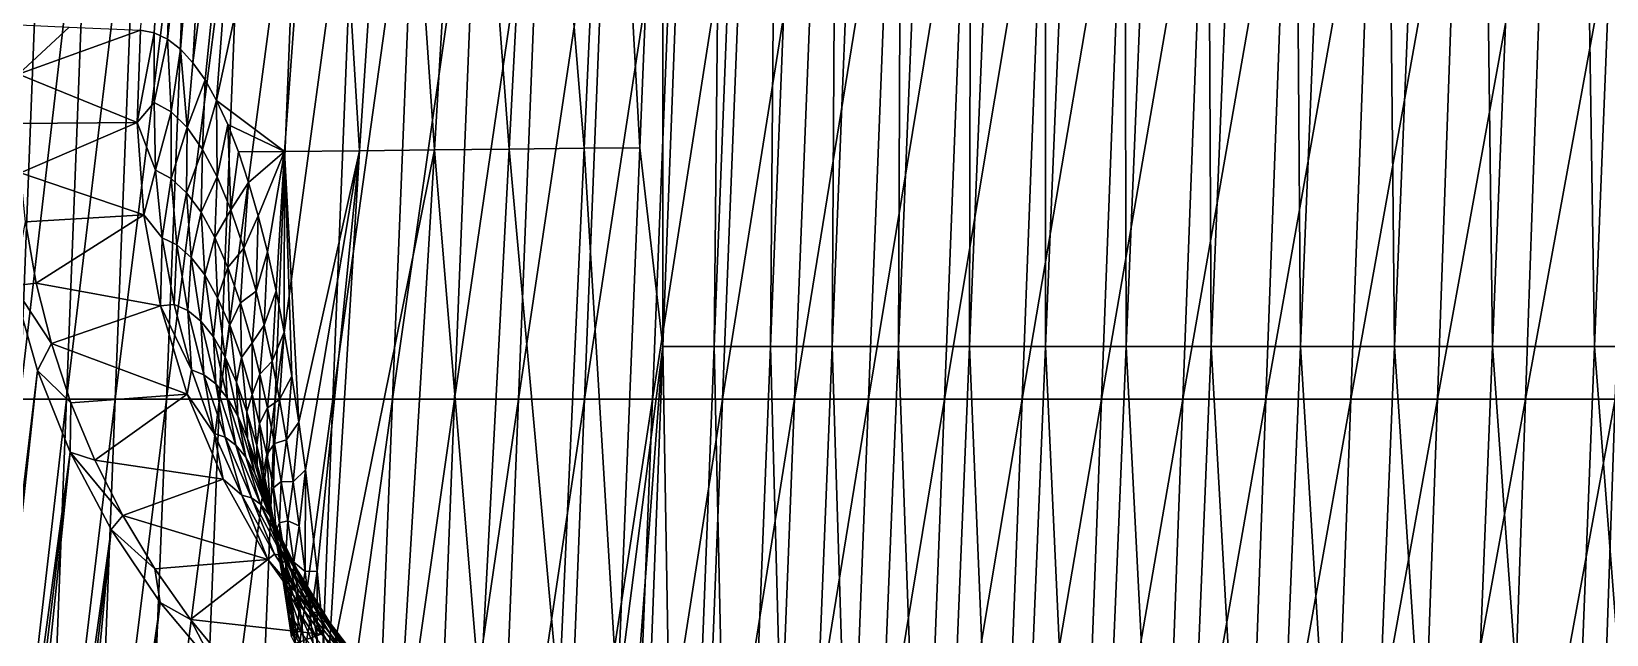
# Model space of a CAD drawing. Extents: x -53 to 3.8, y 0 to 88.2.
# Drawn here: x -47.15 to -39.61, y 16.18 to 19.07 of the extents above; entities that cross this region are included whole.
import ezdxf

# ---------------------------------------------------------------- set-up
doc = ezdxf.new("R2010")
doc.units = 0

msp = doc.modelspace()

# ---------------------------------------------------------------- linework, layer by layer
for points in [[(-44.1279, 17.5623, 16.2868), (-44.1303, 21.1623, 15.1068), (-43.7951, 26.3434, 15.1284)], [(-44.1279, 17.5623, 16.2868), (-43.7951, 26.3434, 15.1284), (-43.8821, 17.5623, 16.9737)], [(-43.8821, 17.5623, 16.9737), (-43.7951, 26.3434, 15.1284), (-43.5409, 26.3434, 15.79)], [(-43.5409, 26.3434, 15.79), (-43.6119, 17.5623, 17.6514), (-43.8821, 17.5623, 16.9737)], [(-43.6119, 17.5623, 17.6514), (-43.2635, 26.3434, 16.4425), (-43.3175, 17.5623, 18.3192)], [(-43.2635, 26.3434, 16.4425), (-43.6119, 17.5623, 17.6514), (-43.5409, 26.3434, 15.79)], [(-43.3175, 17.5623, 18.3192), (-42.9634, 26.3434, 17.085), (-42.9996, 17.5623, 18.9762)], [(-43.3175, 17.5623, 18.3192), (-43.2635, 26.3434, 16.4425), (-42.9634, 26.3434, 17.085)], [(-42.9996, 17.5623, 18.9762), (-42.641, 26.3434, 17.7169), (-42.6586, 17.5623, 19.6218)], [(-42.9996, 17.5623, 18.9762), (-42.9634, 26.3434, 17.085), (-42.641, 26.3434, 17.7169)], [(-42.6586, 17.5623, 19.6218), (-42.641, 26.3434, 17.7169), (-42.2968, 26.3434, 18.3373)], [(-42.2968, 26.3434, 18.3373), (-42.295, 17.5623, 20.255), (-42.6586, 17.5623, 19.6218)], [(-41.9312, 26.3434, 18.9456), (-42.295, 17.5623, 20.255), (-42.2968, 26.3434, 18.3373)], [(-41.9312, 26.3434, 18.9456), (-41.9092, 17.5623, 20.8751), (-42.295, 17.5623, 20.255)], [(-41.5447, 26.3434, 19.541), (-41.9092, 17.5623, 20.8751), (-41.9312, 26.3434, 18.9456)], [(-41.9092, 17.5623, 20.8751), (-41.5447, 26.3434, 19.541), (-41.5018, 17.5623, 21.4813)], [(-41.5018, 17.5623, 21.4813), (-41.5447, 26.3434, 19.541), (-41.1378, 26.3434, 20.1228)], [(-41.5018, 17.5623, 21.4813), (-41.1378, 26.3434, 20.1228), (-41.0731, 17.5623, 22.0729)], [(-41.0731, 17.5623, 22.0729), (-41.1378, 26.3434, 20.1228), (-40.7109, 26.3434, 20.6903)], [(-41.0731, 17.5623, 22.0729), (-40.7109, 26.3434, 20.6903), (-40.6236, 17.5623, 22.6489)], [(-40.6236, 17.5623, 22.6489), (-40.7109, 26.3434, 20.6903), (-40.2644, 26.3434, 21.2427)], [(-40.2644, 26.3434, 21.2427), (-40.1539, 17.5623, 23.2087), (-40.6236, 17.5623, 22.6489)], [(-39.7989, 26.3434, 21.7792), (-40.1539, 17.5623, 23.2087), (-40.2644, 26.3434, 21.2427)], [(-39.7989, 26.3434, 21.7792), (-39.6644, 17.5623, 23.7514), (-40.1539, 17.5623, 23.2087)], [(-39.3147, 26.3434, 22.2992), (-39.6644, 17.5623, 23.7514), (-39.7989, 26.3434, 21.7792)], [(-39.6644, 17.5623, 23.7514), (-39.3147, 26.3434, 22.2992), (-39.1556, 17.5623, 24.2762)], [(-46.6307, 19.078, 3.39926), (-46.4249, 21.1623, 3.45543), (-46.5654, 19.0659, 3.72843)], [(-46.4249, 21.1623, 3.45543), (-46.5016, 19.0358, 4.05826), (-46.5654, 19.0659, 3.72843)], [(-46.2548, 21.1623, 4.31929), (-46.5016, 19.0358, 4.05826), (-46.4249, 21.1623, 3.45543)], [(-46.2548, 21.1623, 4.31929), (-46.4395, 18.9879, 4.3874), (-46.5016, 19.0358, 4.05826)], [(-46.3794, 18.9226, 4.71452), (-46.4395, 18.9879, 4.3874), (-46.2548, 21.1623, 4.31929)], [(-46.0847, 21.1623, 5.18315), (-46.3794, 18.9226, 4.71452), (-46.2548, 21.1623, 4.31929)], [(-46.3213, 18.8402, 5.03829), (-46.3794, 18.9226, 4.71452), (-46.0847, 21.1623, 5.18315)], [(-46.2656, 18.7409, 5.35745), (-46.3213, 18.8402, 5.03829), (-46.0847, 21.1623, 5.18315)], [(-45.7444, 21.1623, 6.91086), (-45.9406, 18.4971, 7.06453), (-46.2656, 18.7409, 5.35745)], [(-46.0847, 21.1623, 5.18315), (-45.7444, 21.1623, 6.91086), (-46.2656, 18.7409, 5.35745)], [(-45.5816, 18.501, 8.83038), (-45.9406, 18.4971, 7.06453), (-45.7444, 21.1623, 6.91086)], [(-45.7444, 21.1623, 6.91086), (-45.4042, 21.1623, 8.63858), (-45.5816, 18.501, 8.83038)], [(-45.4042, 21.1623, 8.63858), (-45.2227, 18.5048, 10.5961), (-45.5816, 18.501, 8.83038)], [(-45.0639, 21.1623, 10.3663), (-45.2227, 18.5048, 10.5961), (-45.4042, 21.1623, 8.63858)], [(-45.2227, 18.5048, 10.5961), (-45.0639, 21.1623, 10.3663), (-44.8638, 18.5087, 12.3618)], [(-44.8638, 18.5087, 12.3618), (-45.0639, 21.1623, 10.3663), (-44.7237, 21.1623, 12.094)], [(-44.7237, 21.1623, 12.094), (-44.505, 18.5125, 14.1273), (-44.8638, 18.5087, 12.3618)], [(-44.3834, 21.1623, 13.8217), (-44.505, 18.5125, 14.1273), (-44.7237, 21.1623, 12.094)], [(-44.2381, 18.5154, 15.4404), (-44.505, 18.5125, 14.1273), (-44.3834, 21.1623, 13.8217)], [(-44.2381, 18.5154, 15.4404), (-44.3834, 21.1623, 13.8217), (-44.1303, 21.1623, 15.1068)], [(-44.2381, 18.5154, 15.4404), (-44.1303, 21.1623, 15.1068), (-44.1279, 17.5623, 16.2868)], [(-47.4198, 17.3109, 19.01), (-47.0972, 20.1961, 19.1066), (-47.3103, 20.1961, 18.6101)], [(-47.208, 17.3109, 19.5115), (-47.0972, 20.1961, 19.1066), (-47.4198, 17.3109, 19.01)], [(-46.8731, 20.1961, 19.5984), (-47.208, 17.3109, 19.5115), (-46.9851, 17.3109, 20.0083)], [(-47.0972, 20.1961, 19.1066), (-47.208, 17.3109, 19.5115), (-46.8731, 20.1961, 19.5984)], [(-46.6382, 20.1961, 20.0851), (-46.9851, 17.3109, 20.0083), (-46.7512, 17.3109, 20.5)], [(-46.8731, 20.1961, 19.5984), (-46.9851, 17.3109, 20.0083), (-46.6382, 20.1961, 20.0851)], [(-46.7512, 17.3109, 20.5), (-46.3927, 20.1961, 20.5666), (-46.6382, 20.1961, 20.0851)], [(-46.5065, 17.3109, 20.9865), (-46.3927, 20.1961, 20.5666), (-46.7512, 17.3109, 20.5)], [(-46.5065, 17.3109, 20.9865), (-46.1367, 20.1961, 21.0427), (-46.3927, 20.1961, 20.5666)], [(-46.2511, 17.3109, 21.4676), (-46.1367, 20.1961, 21.0427), (-46.5065, 17.3109, 20.9865)], [(-46.2511, 17.3109, 21.4676), (-45.8703, 20.1961, 21.5132), (-46.1367, 20.1961, 21.0427)], [(-45.9852, 17.3109, 21.943), (-45.8703, 20.1961, 21.5132), (-46.2511, 17.3109, 21.4676)], [(-45.5936, 20.1961, 21.9777), (-45.9852, 17.3109, 21.943), (-45.7089, 17.3109, 22.4125)], [(-45.8703, 20.1961, 21.5132), (-45.9852, 17.3109, 21.943), (-45.5936, 20.1961, 21.9777)], [(-45.3069, 20.1961, 22.4362), (-45.7089, 17.3109, 22.4125), (-45.4224, 17.3109, 22.8758)], [(-45.5936, 20.1961, 21.9777), (-45.7089, 17.3109, 22.4125), (-45.3069, 20.1961, 22.4362)], [(-45.4224, 17.3109, 22.8758), (-45.0103, 20.1961, 22.8883), (-45.3069, 20.1961, 22.4362)], [(-45.1258, 17.3109, 23.3329), (-45.0103, 20.1961, 22.8883), (-45.4224, 17.3109, 22.8758)], [(-45.1258, 17.3109, 23.3329), (-44.7039, 20.1961, 23.3339), (-45.0103, 20.1961, 22.8883)], [(-44.8193, 17.3109, 23.7833), (-44.7039, 20.1961, 23.3339), (-45.1258, 17.3109, 23.3329)], [(-44.3878, 20.1961, 23.7728), (-44.8193, 17.3109, 23.7833), (-44.503, 17.3109, 24.227)], [(-44.7039, 20.1961, 23.3339), (-44.8193, 17.3109, 23.7833), (-44.3878, 20.1961, 23.7728)], [(-44.0622, 20.1961, 24.2047), (-44.503, 17.3109, 24.227), (-44.177, 17.3109, 24.6636)], [(-44.3878, 20.1961, 23.7728), (-44.503, 17.3109, 24.227), (-44.0622, 20.1961, 24.2047)], [(-44.177, 17.3109, 24.6636), (-43.7272, 20.1961, 24.6294), (-44.0622, 20.1961, 24.2047)], [(-43.8415, 17.3109, 25.093), (-43.7272, 20.1961, 24.6294), (-44.177, 17.3109, 24.6636)], [(-43.8415, 17.3109, 25.093), (-43.383, 20.1961, 25.0466), (-43.7272, 20.1961, 24.6294)], [(-43.4966, 17.3109, 25.5149), (-43.383, 20.1961, 25.0466), (-43.8415, 17.3109, 25.093)], [(-43.0298, 20.1961, 25.4563), (-43.4966, 17.3109, 25.5149), (-43.1425, 17.3109, 25.9292)], [(-43.383, 20.1961, 25.0466), (-43.4966, 17.3109, 25.5149), (-43.0298, 20.1961, 25.4563)], [(-42.6676, 20.1961, 25.8581), (-43.1425, 17.3109, 25.9292), (-42.7793, 17.3109, 26.3355)], [(-43.0298, 20.1961, 25.4563), (-43.1425, 17.3109, 25.9292), (-42.6676, 20.1961, 25.8581)], [(-42.7793, 17.3109, 26.3355), (-42.2966, 20.1961, 26.2518), (-42.6676, 20.1961, 25.8581)], [(-42.4072, 17.3109, 26.7337), (-42.2966, 20.1961, 26.2518), (-42.7793, 17.3109, 26.3355)], [(-42.4072, 17.3109, 26.7337), (-41.917, 20.1961, 26.6373), (-42.2966, 20.1961, 26.2518)], [(-42.0263, 17.3109, 27.1235), (-41.917, 20.1961, 26.6373), (-42.4072, 17.3109, 26.7337)], [(-41.5288, 20.1961, 27.0142), (-42.0263, 17.3109, 27.1235), (-41.6368, 17.3109, 27.5048)], [(-41.917, 20.1961, 26.6373), (-42.0263, 17.3109, 27.1235), (-41.5288, 20.1961, 27.0142)], [(-41.1323, 20.1961, 27.3824), (-41.6368, 17.3109, 27.5048), (-41.2387, 17.3109, 27.8772)], [(-41.5288, 20.1961, 27.0142), (-41.6368, 17.3109, 27.5048), (-41.1323, 20.1961, 27.3824)], [(-41.2387, 17.3109, 27.8772), (-40.7276, 20.1961, 27.7417), (-41.1323, 20.1961, 27.3824)], [(-40.8323, 17.3109, 28.2407), (-40.7276, 20.1961, 27.7417), (-41.2387, 17.3109, 27.8772)], [(-40.8323, 17.3109, 28.2407), (-40.3149, 20.1961, 28.0918), (-40.7276, 20.1961, 27.7417)], [(-40.4178, 17.3109, 28.5948), (-40.3149, 20.1961, 28.0918), (-40.8323, 17.3109, 28.2407)], [(-39.8944, 20.1961, 28.4326), (-40.4178, 17.3109, 28.5948), (-39.9954, 17.3109, 28.9396)], [(-40.3149, 20.1961, 28.0918), (-40.4178, 17.3109, 28.5948), (-39.8944, 20.1961, 28.4326)], [(-39.4665, 20.1961, 28.764), (-39.9954, 17.3109, 28.9396), (-39.5654, 17.3109, 29.2748)], [(-39.8944, 20.1961, 28.4326), (-39.9954, 17.3109, 28.9396), (-39.4665, 20.1961, 28.764)], [(-47.2155, 18.8675, 0.56972), (-47.3136, 19.1081), (-46.9722, 19.093, 1.69964)], [(-46.9722, 19.093, 1.69964), (-46.6307, 19.078, 3.39926), (-47.2155, 18.8675, 0.56972)], [(-46.6307, 19.078, 3.39926), (-46.6464, 18.6352, 3.40241), (-47.2155, 18.8675, 0.56972)], [(-46.5654, 19.0659, 3.72843), (-46.6464, 18.6352, 3.40241), (-46.6307, 19.078, 3.39926)], [(-46.5643, 18.7325, 3.81866), (-46.6464, 18.6352, 3.40241), (-46.5654, 19.0659, 3.72843)], [(-46.5016, 19.0358, 4.05826), (-46.5643, 18.7325, 3.81866), (-46.5654, 19.0659, 3.72843)], [(-46.4842, 18.6866, 4.23595), (-46.5643, 18.7325, 3.81866), (-46.5016, 19.0358, 4.05826)], [(-46.4395, 18.9879, 4.3874), (-46.4842, 18.6866, 4.23595), (-46.5016, 19.0358, 4.05826)], [(-46.4072, 18.6114, 4.65133), (-46.4842, 18.6866, 4.23595), (-46.4395, 18.9879, 4.3874)], [(-46.3794, 18.9226, 4.71452), (-46.4072, 18.6114, 4.65133), (-46.4395, 18.9879, 4.3874)], [(-47.2155, 18.8675, 0.56972), (-46.6464, 18.6352, 3.40241), (-47.2175, 18.6314, 0.57012)], [(-46.3213, 18.8402, 5.03829), (-46.4072, 18.6114, 4.65133), (-46.3794, 18.9226, 4.71452)], [(-46.3335, 18.5074, 5.06248), (-46.4072, 18.6114, 4.65133), (-46.3213, 18.8402, 5.03829)], [(-46.2656, 18.7409, 5.35745), (-46.3335, 18.5074, 5.06248), (-46.3213, 18.8402, 5.03829)], [(-46.5584, 18.4069, 3.79375), (-46.6464, 18.6352, 3.40241), (-46.5643, 18.7325, 3.81866)], [(-46.5584, 18.4069, 3.79375), (-46.5643, 18.7325, 3.81866), (-46.4842, 18.6866, 4.23595)], [(-46.2636, 18.3758, 5.46641), (-46.3335, 18.5074, 5.06248), (-46.2656, 18.7409, 5.35745)], [(-46.2656, 18.7409, 5.35745), (-45.9406, 18.4971, 7.06453), (-46.2122, 18.6256, 5.6713)], [(-46.2122, 18.6256, 5.6713), (-46.2636, 18.3758, 5.46641), (-46.2656, 18.7409, 5.35745)], [(-46.5584, 18.4069, 3.79375), (-46.4842, 18.6866, 4.23595), (-46.4828, 18.367, 4.18905)], [(-46.4828, 18.367, 4.18905), (-46.4842, 18.6866, 4.23595), (-46.4072, 18.6114, 4.65133)], [(-46.6464, 18.6352, 3.40241), (-47.2059, 18.3955, 0.56778), (-47.2175, 18.6314, 0.57012)], [(-46.6139, 18.1934, 3.39587), (-47.2059, 18.3955, 0.56778), (-46.6464, 18.6352, 3.40241)], [(-46.6139, 18.1934, 3.39587), (-46.6464, 18.6352, 3.40241), (-46.5584, 18.4069, 3.79375)], [(-46.41, 18.2998, 4.58351), (-46.4828, 18.367, 4.18905), (-46.4072, 18.6114, 4.65133)], [(-46.3335, 18.5074, 5.06248), (-46.41, 18.2998, 4.58351), (-46.4072, 18.6114, 4.65133)], [(-46.1975, 18.2179, 5.86183), (-46.2636, 18.3758, 5.46641), (-46.2122, 18.6256, 5.6713)], [(-45.9406, 18.4971, 7.06453), (-46.1612, 18.4947, 5.9794), (-46.2122, 18.6256, 5.6713)], [(-46.1612, 18.4947, 5.9794), (-46.1975, 18.2179, 5.86183), (-46.2122, 18.6256, 5.6713)], [(-46.3403, 18.2057, 4.97509), (-46.41, 18.2998, 4.58351), (-46.3335, 18.5074, 5.06248)], [(-46.2636, 18.3758, 5.46641), (-46.3403, 18.2057, 4.97509), (-46.3335, 18.5074, 5.06248)], [(-46.1125, 18.3491, 6.28128), (-46.1975, 18.2179, 5.86183), (-46.1612, 18.4947, 5.9794)], [(-46.1125, 18.3491, 6.28128), (-46.1612, 18.4947, 5.9794), (-45.9406, 18.4971, 7.06453)], [(-46.0663, 18.1892, 6.57649), (-46.1125, 18.3491, 6.28128), (-45.9406, 18.4971, 7.06453)], [(-45.9406, 18.4971, 7.06453), (-46.0225, 18.0158, 6.86458), (-46.0663, 18.1892, 6.57649)], [(-45.9811, 17.8295, 7.14511), (-46.0225, 18.0158, 6.86458), (-45.9406, 18.4971, 7.06453)], [(-45.9422, 17.631, 7.4176), (-45.9811, 17.8295, 7.14511), (-45.9406, 18.4971, 7.06453)], [(-45.9406, 18.4971, 7.06453), (-45.9057, 17.4211, 7.68154), (-45.9422, 17.631, 7.4176)], [(-45.5816, 18.501, 8.83038), (-45.8718, 17.2009, 7.93648), (-45.9406, 18.4971, 7.06453)], [(-45.8718, 17.2009, 7.93648), (-45.9057, 17.4211, 7.68154), (-45.9406, 18.4971, 7.06453)], [(-45.8402, 16.9713, 8.18267), (-45.8718, 17.2009, 7.93648), (-45.5816, 18.501, 8.83038)], [(-45.7836, 16.4858, 8.65006), (-45.8402, 16.9713, 8.18267), (-45.5816, 18.501, 8.83038)], [(-45.5816, 18.501, 8.83038), (-45.7351, 15.9698, 9.08624), (-45.7836, 16.4858, 8.65006)], [(-45.2227, 18.5048, 10.5961), (-45.38, 15.8717, 10.8239), (-45.7351, 15.9698, 9.08624)], [(-45.5816, 18.501, 8.83038), (-45.2227, 18.5048, 10.5961), (-45.7351, 15.9698, 9.08624)], [(-45.38, 15.8717, 10.8239), (-45.2227, 18.5048, 10.5961), (-45.0031, 15.8717, 12.6278)], [(-45.0031, 15.8717, 12.6278), (-45.2227, 18.5048, 10.5961), (-44.8638, 18.5087, 12.3618)], [(-44.8638, 18.5087, 12.3618), (-44.6262, 15.8717, 14.4318), (-45.0031, 15.8717, 12.6278)], [(-44.505, 18.5125, 14.1273), (-44.6262, 15.8717, 14.4318), (-44.8638, 18.5087, 12.3618)], [(-44.6262, 15.8717, 14.4318), (-44.505, 18.5125, 14.1273), (-44.3458, 15.8717, 15.7736)], [(-44.505, 18.5125, 14.1273), (-44.2381, 18.5154, 15.4404), (-44.3458, 15.8717, 15.7736)], [(-44.3458, 15.8717, 15.7736), (-44.2381, 18.5154, 15.4404), (-44.1279, 17.5623, 16.2868)], [(-47.1807, 18.1608, 0.5627), (-47.2059, 18.3955, 0.56778), (-46.6139, 18.1934, 3.39587)], [(-46.5265, 18.0833, 3.76391), (-46.6139, 18.1934, 3.39587), (-46.5584, 18.4069, 3.79375)], [(-46.4828, 18.367, 4.18905), (-46.5265, 18.0833, 3.76391), (-46.5584, 18.4069, 3.79375)], [(-46.456, 18.0494, 4.13761), (-46.5265, 18.0833, 3.76391), (-46.4828, 18.367, 4.18905)], [(-46.41, 18.2998, 4.58351), (-46.456, 18.0494, 4.13761), (-46.4828, 18.367, 4.18905)], [(-46.274, 18.0856, 5.36107), (-46.3403, 18.2057, 4.97509), (-46.2636, 18.3758, 5.46641)], [(-46.1975, 18.2179, 5.86183), (-46.274, 18.0856, 5.36107), (-46.2636, 18.3758, 5.46641)], [(-46.1352, 18.0346, 6.2489), (-46.1975, 18.2179, 5.86183), (-46.1125, 18.3491, 6.28128)], [(-46.0663, 18.1892, 6.57649), (-46.1352, 18.0346, 6.2489), (-46.1125, 18.3491, 6.28128)], [(-46.388, 17.99, 4.51154), (-46.456, 18.0494, 4.13761), (-46.41, 18.2998, 4.58351)], [(-46.3403, 18.2057, 4.97509), (-46.388, 17.99, 4.51154), (-46.41, 18.2998, 4.58351)], [(-47.1296, 17.8664, 0.55238), (-47.1807, 18.1608, 0.5627), (-46.6139, 18.1934, 3.39587)], [(-46.6139, 18.1934, 3.39587), (-46.5338, 17.758, 3.3797), (-47.1296, 17.8664, 0.55238)], [(-46.5338, 17.758, 3.3797), (-46.6139, 18.1934, 3.39587), (-46.5265, 18.0833, 3.76391)], [(-46.3228, 17.9056, 4.88389), (-46.388, 17.99, 4.51154), (-46.3403, 18.2057, 4.97509)], [(-46.274, 18.0856, 5.36107), (-46.3228, 17.9056, 4.88389), (-46.3403, 18.2057, 4.97509)], [(-46.2112, 17.9406, 5.74037), (-46.274, 18.0856, 5.36107), (-46.1975, 18.2179, 5.86183)], [(-46.1352, 18.0346, 6.2489), (-46.2112, 17.9406, 5.74037), (-46.1975, 18.2179, 5.86183)], [(-46.0767, 17.8277, 6.62566), (-46.1352, 18.0346, 6.2489), (-46.0663, 18.1892, 6.57649)], [(-46.0225, 18.0158, 6.86458), (-46.0767, 17.8277, 6.62566), (-46.0663, 18.1892, 6.57649)], [(-47.2383, 17.8535), (-47.1807, 18.1608, 0.5627), (-47.1296, 17.8664, 0.55238)], [(-46.4689, 17.7637, 3.72935), (-46.5338, 17.758, 3.3797), (-46.5265, 18.0833, 3.76391)], [(-46.456, 18.0494, 4.13761), (-46.4689, 17.7637, 3.72935), (-46.5265, 18.0833, 3.76391)], [(-46.4038, 17.7356, 4.08198), (-46.4689, 17.7637, 3.72935), (-46.456, 18.0494, 4.13761)], [(-46.388, 17.99, 4.51154), (-46.4038, 17.7356, 4.08198), (-46.456, 18.0494, 4.13761)], [(-46.2609, 17.7967, 5.25227), (-46.3228, 17.9056, 4.88389), (-46.274, 18.0856, 5.36107)], [(-46.2112, 17.9406, 5.74037), (-46.2609, 17.7967, 5.25227), (-46.274, 18.0856, 5.36107)], [(-46.1519, 17.7716, 6.11329), (-46.2112, 17.9406, 5.74037), (-46.1352, 18.0346, 6.2489)], [(-46.0767, 17.8277, 6.62566), (-46.1519, 17.7716, 6.11329), (-46.1352, 18.0346, 6.2489)], [(-46.3412, 17.6839, 4.43586), (-46.4038, 17.7356, 4.08198), (-46.388, 17.99, 4.51154)], [(-46.3228, 17.9056, 4.88389), (-46.3412, 17.6839, 4.43586), (-46.388, 17.99, 4.51154)], [(-46.0372, 17.6657, 6.88889), (-46.0767, 17.8277, 6.62566), (-46.0225, 18.0158, 6.86458)], [(-45.9811, 17.8295, 7.14511), (-46.0372, 17.6657, 6.88889), (-46.0225, 18.0158, 6.86458)], [(-46.2813, 17.6088, 4.78946), (-46.3412, 17.6839, 4.43586), (-46.3228, 17.9056, 4.88389)], [(-46.2609, 17.7967, 5.25227), (-46.2813, 17.6088, 4.78946), (-46.3228, 17.9056, 4.88389)], [(-46.2023, 17.6646, 5.61575), (-46.2609, 17.7967, 5.25227), (-46.2112, 17.9406, 5.74037)], [(-46.1519, 17.7716, 6.11329), (-46.2023, 17.6646, 5.61575), (-46.2112, 17.9406, 5.74037)], [(-47.2383, 17.8535), (-47.1242, 17.4476), (-48.0405, 9.7805)], [(-47.0571, 17.5768, 0.53776), (-47.2383, 17.8535), (-47.1296, 17.8664, 0.55238)], [(-47.1242, 17.4476), (-47.2383, 17.8535), (-47.0571, 17.5768, 0.53776)], [(-47.1296, 17.8664, 0.55238), (-46.5338, 17.758, 3.3797), (-47.0571, 17.5768, 0.53776)], [(-46.096, 17.5801, 6.47808), (-46.1519, 17.7716, 6.11329), (-46.0767, 17.8277, 6.62566)], [(-46.0372, 17.6657, 6.88889), (-46.096, 17.5801, 6.47808), (-46.0767, 17.8277, 6.62566)], [(-45.9997, 17.4927, 7.14622), (-46.0372, 17.6657, 6.88889), (-45.9811, 17.8295, 7.14511)], [(-45.9422, 17.631, 7.4176), (-45.9997, 17.4927, 7.14622), (-45.9811, 17.8295, 7.14511)], [(-46.5338, 17.758, 3.3797), (-46.4069, 17.3343, 3.3541), (-47.0571, 17.5768, 0.53776)], [(-46.3857, 17.4504, 3.69026), (-46.5338, 17.758, 3.3797), (-46.4689, 17.7637, 3.72935)], [(-46.3857, 17.4504, 3.69026), (-46.4069, 17.3343, 3.3541), (-46.5338, 17.758, 3.3797)], [(-46.4038, 17.7356, 4.08198), (-46.3857, 17.4504, 3.69026), (-46.4689, 17.7637, 3.72935)], [(-46.3265, 17.4278, 4.02248), (-46.3857, 17.4504, 3.69026), (-46.4038, 17.7356, 4.08198)], [(-46.3412, 17.6839, 4.43586), (-46.3265, 17.4278, 4.02248), (-46.4038, 17.7356, 4.08198)], [(-46.2245, 17.511, 5.14063), (-46.2813, 17.6088, 4.78946), (-46.2609, 17.7967, 5.25227)], [(-46.2023, 17.6646, 5.61575), (-46.2245, 17.511, 5.14063), (-46.2609, 17.7967, 5.25227)], [(-46.1469, 17.5097, 5.9748), (-46.2023, 17.6646, 5.61575), (-46.1519, 17.7716, 6.11329)], [(-46.096, 17.5801, 6.47808), (-46.1469, 17.5097, 5.9748), (-46.1519, 17.7716, 6.11329)], [(-46.2698, 17.3834, 4.35694), (-46.3265, 17.4278, 4.02248), (-46.3412, 17.6839, 4.43586)], [(-46.2813, 17.6088, 4.78946), (-46.2698, 17.3834, 4.35694), (-46.3412, 17.6839, 4.43586)], [(-46.1709, 17.3914, 5.48868), (-46.2245, 17.511, 5.14063), (-46.2023, 17.6646, 5.61575)], [(-46.1469, 17.5097, 5.9748), (-46.1709, 17.3914, 5.48868), (-46.2023, 17.6646, 5.61575)], [(-46.0582, 17.4297, 6.73417), (-46.096, 17.5801, 6.47808), (-46.0372, 17.6657, 6.88889)], [(-45.9997, 17.4927, 7.14622), (-46.0582, 17.4297, 6.73417), (-46.0372, 17.6657, 6.88889)], [(-46.2158, 17.3173, 4.69235), (-46.2698, 17.3834, 4.35694), (-46.2813, 17.6088, 4.78946)], [(-46.2245, 17.511, 5.14063), (-46.2158, 17.3173, 4.69235), (-46.2813, 17.6088, 4.78946)], [(-46.0948, 17.3334, 6.32788), (-46.1469, 17.5097, 5.9748), (-46.096, 17.5801, 6.47808)], [(-46.0582, 17.4297, 6.73417), (-46.0948, 17.3334, 6.32788), (-46.096, 17.5801, 6.47808)], [(-45.9642, 17.3091, 7.39733), (-45.9997, 17.4927, 7.14622), (-45.9422, 17.631, 7.4176)], [(-45.9057, 17.4211, 7.68154), (-45.9642, 17.3091, 7.39733), (-45.9422, 17.631, 7.4176)], [(-46.9634, 17.2935, 0.51886), (-47.1242, 17.4476), (-47.0571, 17.5768, 0.53776)], [(-47.0571, 17.5768, 0.53776), (-46.4069, 17.3343, 3.3541), (-46.9634, 17.2935, 0.51886)], [(-46.1648, 17.2301, 5.02683), (-46.2158, 17.3173, 4.69235), (-46.2245, 17.511, 5.14063)], [(-46.1709, 17.3914, 5.48868), (-46.1648, 17.2301, 5.02683), (-46.2245, 17.511, 5.14063)], [(-46.1203, 17.2503, 5.83418), (-46.1709, 17.3914, 5.48868), (-46.1469, 17.5097, 5.9748)], [(-46.0948, 17.3334, 6.32788), (-46.1203, 17.2503, 5.83418), (-46.1469, 17.5097, 5.9748)], [(-44.4607, 8.78113, 17.4452), (-44.4536, 13.2264, 16.107), (-44.1279, 17.5623, 16.2868)], [(-44.4607, 8.78113, 17.4452), (-44.1279, 17.5623, 16.2868), (-44.0528, 13.1717, 17.5655)], [(-44.4536, 13.2264, 16.107), (-44.3458, 15.8717, 15.7736), (-44.1279, 17.5623, 16.2868)], [(-44.0528, 13.1717, 17.5655), (-44.1279, 17.5623, 16.2868), (-43.8821, 17.5623, 16.9737)], [(-43.8821, 17.5623, 16.9737), (-43.786, 13.1717, 18.2558), (-44.0528, 13.1717, 17.5655)], [(-43.6119, 17.5623, 17.6514), (-43.786, 13.1717, 18.2558), (-43.8821, 17.5623, 16.9737)], [(-43.786, 13.1717, 18.2558), (-43.6119, 17.5623, 17.6514), (-43.4946, 13.1717, 18.9363)], [(-43.4946, 13.1717, 18.9363), (-43.6119, 17.5623, 17.6514), (-43.3175, 17.5623, 18.3192)], [(-43.4946, 13.1717, 18.9363), (-43.3175, 17.5623, 18.3192), (-43.179, 13.1717, 19.6059)], [(-43.179, 13.1717, 19.6059), (-43.3175, 17.5623, 18.3192), (-42.9996, 17.5623, 18.9762)], [(-43.179, 13.1717, 19.6059), (-42.9996, 17.5623, 18.9762), (-42.8396, 13.1717, 20.264)], [(-42.8396, 13.1717, 20.264), (-42.9996, 17.5623, 18.9762), (-42.6586, 17.5623, 19.6218)], [(-42.6586, 17.5623, 19.6218), (-42.4769, 13.1717, 20.9097), (-42.8396, 13.1717, 20.264)], [(-42.295, 17.5623, 20.255), (-42.4769, 13.1717, 20.9097), (-42.6586, 17.5623, 19.6218)], [(-42.295, 17.5623, 20.255), (-42.0915, 13.1717, 21.5422), (-42.4769, 13.1717, 20.9097)], [(-41.9092, 17.5623, 20.8751), (-42.0915, 13.1717, 21.5422), (-42.295, 17.5623, 20.255)], [(-42.0915, 13.1717, 21.5422), (-41.9092, 17.5623, 20.8751), (-41.6837, 13.1717, 22.1606)], [(-41.6837, 13.1717, 22.1606), (-41.9092, 17.5623, 20.8751), (-41.5018, 17.5623, 21.4813)], [(-41.6837, 13.1717, 22.1606), (-41.5018, 17.5623, 21.4813), (-41.2542, 13.1717, 22.7641)], [(-41.2542, 13.1717, 22.7641), (-41.5018, 17.5623, 21.4813), (-41.0731, 17.5623, 22.0729)], [(-41.2542, 13.1717, 22.7641), (-41.0731, 17.5623, 22.0729), (-40.8032, 13.1717, 23.352)], [(-40.8032, 13.1717, 23.352), (-41.0731, 17.5623, 22.0729), (-40.6236, 17.5623, 22.6489)], [(-40.6236, 17.5623, 22.6489), (-40.3315, 13.1717, 23.9234), (-40.8032, 13.1717, 23.352)], [(-40.1539, 17.5623, 23.2087), (-40.3315, 13.1717, 23.9234), (-40.6236, 17.5623, 22.6489)], [(-40.1539, 17.5623, 23.2087), (-39.8393, 13.1717, 24.4774), (-40.3315, 13.1717, 23.9234)], [(-39.6644, 17.5623, 23.7514), (-39.8393, 13.1717, 24.4774), (-40.1539, 17.5623, 23.2087)], [(-39.8393, 13.1717, 24.4774), (-39.6644, 17.5623, 23.7514), (-39.3273, 13.1717, 25.0133)], [(-39.3273, 13.1717, 25.0133), (-39.6644, 17.5623, 23.7514), (-39.1556, 17.5623, 24.2762)], [(-48.0405, 9.7805), (-47.1242, 17.4476), (-47.9322, 9.93193)], [(-47.1242, 17.4476), (-46.9677, 17.0571), (-47.9322, 9.93193)], [(-46.9677, 17.0571), (-47.1242, 17.4476), (-46.9634, 17.2935, 0.51886)], [(-46.2774, 17.1454, 3.64686), (-46.4069, 17.3343, 3.3541), (-46.3857, 17.4504, 3.69026)], [(-46.3265, 17.4278, 4.02248), (-46.2774, 17.1454, 3.64686), (-46.3857, 17.4504, 3.69026)], [(-46.0595, 17.1944, 6.57699), (-46.0948, 17.3334, 6.32788), (-46.0582, 17.4297, 6.73417)], [(-46.0222, 17.2686, 6.98563), (-46.0595, 17.1944, 6.57699), (-46.0582, 17.4297, 6.73417)], [(-46.0222, 17.2686, 6.98563), (-46.0582, 17.4297, 6.73417), (-45.9997, 17.4927, 7.14622)], [(-45.9642, 17.3091, 7.39733), (-46.0222, 17.2686, 6.98563), (-45.9997, 17.4927, 7.14622)], [(-46.2245, 17.128, 3.95948), (-46.2774, 17.1454, 3.64686), (-46.3265, 17.4278, 4.02248)], [(-46.2698, 17.3834, 4.35694), (-46.2245, 17.128, 3.95948), (-46.3265, 17.4278, 4.02248)], [(-46.1741, 17.0905, 4.27526), (-46.2245, 17.128, 3.95948), (-46.2698, 17.3834, 4.35694)], [(-46.2158, 17.3173, 4.69235), (-46.1741, 17.0905, 4.27526), (-46.2698, 17.3834, 4.35694)], [(-46.117, 17.1225, 5.35987), (-46.1648, 17.2301, 5.02683), (-46.1709, 17.3914, 5.48868)], [(-46.1203, 17.2503, 5.83418), (-46.117, 17.1225, 5.35987), (-46.1709, 17.3914, 5.48868)], [(-45.9307, 17.116, 7.64172), (-45.9642, 17.3091, 7.39733), (-45.9057, 17.4211, 7.68154)], [(-45.8718, 17.2009, 7.93648), (-45.9307, 17.116, 7.64172), (-45.9057, 17.4211, 7.68154)], [(-46.9851, 17.3109, 20.0083), (-47.3188, 14.4258, 19.9164), (-47.097, 14.4258, 20.4182)], [(-47.208, 17.3109, 19.5115), (-47.3188, 14.4258, 19.9164), (-46.9851, 17.3109, 20.0083)], [(-46.7512, 17.3109, 20.5), (-47.097, 14.4258, 20.4182), (-46.8641, 14.4258, 20.9149)], [(-46.9851, 17.3109, 20.0083), (-47.097, 14.4258, 20.4182), (-46.7512, 17.3109, 20.5)], [(-46.8491, 17.0182, 0.4958), (-46.9677, 17.0571), (-46.9634, 17.2935, 0.51886)], [(-46.9634, 17.2935, 0.51886), (-46.4069, 17.3343, 3.3541), (-46.8491, 17.0182, 0.4958)], [(-46.8641, 14.4258, 20.9149), (-46.5065, 17.3109, 20.9865), (-46.7512, 17.3109, 20.5)], [(-46.6203, 14.4258, 21.4064), (-46.5065, 17.3109, 20.9865), (-46.8641, 14.4258, 20.9149)], [(-46.8491, 17.0182, 0.4958), (-46.4069, 17.3343, 3.3541), (-46.2349, 16.9274, 3.31939)], [(-46.6203, 14.4258, 21.4064), (-46.2511, 17.3109, 21.4676), (-46.5065, 17.3109, 20.9865)], [(-46.3655, 14.4258, 21.8924), (-46.2511, 17.3109, 21.4676), (-46.6203, 14.4258, 21.4064)], [(-46.2774, 17.1454, 3.64686), (-46.2349, 16.9274, 3.31939), (-46.4069, 17.3343, 3.3541)], [(-46.3655, 14.4258, 21.8924), (-45.9852, 17.3109, 21.943), (-46.2511, 17.3109, 21.4676)], [(-46.1002, 14.4258, 22.3728), (-45.9852, 17.3109, 21.943), (-46.3655, 14.4258, 21.8924)], [(-46.1265, 17.0329, 4.59314), (-46.1741, 17.0905, 4.27526), (-46.2158, 17.3173, 4.69235)], [(-46.1648, 17.2301, 5.02683), (-46.1265, 17.0329, 4.59314), (-46.2158, 17.3173, 4.69235)], [(-46.073, 17.0888, 6.17583), (-46.1203, 17.2503, 5.83418), (-46.0948, 17.3334, 6.32788)], [(-45.7089, 17.3109, 22.4125), (-46.1002, 14.4258, 22.3728), (-45.8242, 14.4258, 22.8472)], [(-45.9852, 17.3109, 21.943), (-46.1002, 14.4258, 22.3728), (-45.7089, 17.3109, 22.4125)], [(-46.0595, 17.1944, 6.57699), (-46.073, 17.0888, 6.17583), (-46.0948, 17.3334, 6.32788)], [(-45.9881, 17.0974, 7.23221), (-46.0222, 17.2686, 6.98563), (-45.9642, 17.3091, 7.39733)], [(-45.9307, 17.116, 7.64172), (-45.9881, 17.0974, 7.23221), (-45.9642, 17.3091, 7.39733)], [(-45.4224, 17.3109, 22.8758), (-45.8242, 14.4258, 22.8472), (-45.5379, 14.4258, 23.3155)], [(-45.7089, 17.3109, 22.4125), (-45.8242, 14.4258, 22.8472), (-45.4224, 17.3109, 22.8758)], [(-45.5379, 14.4258, 23.3155), (-45.1258, 17.3109, 23.3329), (-45.4224, 17.3109, 22.8758)], [(-45.2414, 14.4258, 23.7774), (-45.1258, 17.3109, 23.3329), (-45.5379, 14.4258, 23.3155)], [(-45.2414, 14.4258, 23.7774), (-44.8193, 17.3109, 23.7833), (-45.1258, 17.3109, 23.3329)], [(-44.9348, 14.4258, 24.2327), (-44.8193, 17.3109, 23.7833), (-45.2414, 14.4258, 23.7774)], [(-44.503, 17.3109, 24.227), (-44.9348, 14.4258, 24.2327), (-44.6182, 14.4258, 24.6811)], [(-44.8193, 17.3109, 23.7833), (-44.9348, 14.4258, 24.2327), (-44.503, 17.3109, 24.227)], [(-44.177, 17.3109, 24.6636), (-44.6182, 14.4258, 24.6811), (-44.2918, 14.4258, 25.1225)], [(-44.503, 17.3109, 24.227), (-44.6182, 14.4258, 24.6811), (-44.177, 17.3109, 24.6636)], [(-44.2918, 14.4258, 25.1225), (-43.8415, 17.3109, 25.093), (-44.177, 17.3109, 24.6636)], [(-43.9557, 14.4258, 25.5566), (-43.8415, 17.3109, 25.093), (-44.2918, 14.4258, 25.1225)], [(-43.9557, 14.4258, 25.5566), (-43.4966, 17.3109, 25.5149), (-43.8415, 17.3109, 25.093)], [(-43.6101, 14.4258, 25.9832), (-43.4966, 17.3109, 25.5149), (-43.9557, 14.4258, 25.5566)], [(-43.1425, 17.3109, 25.9292), (-43.6101, 14.4258, 25.9832), (-43.2552, 14.4258, 26.402)], [(-43.4966, 17.3109, 25.5149), (-43.6101, 14.4258, 25.9832), (-43.1425, 17.3109, 25.9292)], [(-42.7793, 17.3109, 26.3355), (-43.2552, 14.4258, 26.402), (-42.891, 14.4258, 26.8129)], [(-43.1425, 17.3109, 25.9292), (-43.2552, 14.4258, 26.402), (-42.7793, 17.3109, 26.3355)], [(-42.891, 14.4258, 26.8129), (-42.4072, 17.3109, 26.7337), (-42.7793, 17.3109, 26.3355)], [(-42.5178, 14.4258, 27.2156), (-42.4072, 17.3109, 26.7337), (-42.891, 14.4258, 26.8129)], [(-42.5178, 14.4258, 27.2156), (-42.0263, 17.3109, 27.1235), (-42.4072, 17.3109, 26.7337)], [(-42.1356, 14.4258, 27.6098), (-42.0263, 17.3109, 27.1235), (-42.5178, 14.4258, 27.2156)], [(-41.6368, 17.3109, 27.5048), (-42.1356, 14.4258, 27.6098), (-41.7447, 14.4258, 27.9954)], [(-42.0263, 17.3109, 27.1235), (-42.1356, 14.4258, 27.6098), (-41.6368, 17.3109, 27.5048)], [(-41.2387, 17.3109, 27.8772), (-41.7447, 14.4258, 27.9954), (-41.3451, 14.4258, 28.372)], [(-41.6368, 17.3109, 27.5048), (-41.7447, 14.4258, 27.9954), (-41.2387, 17.3109, 27.8772)], [(-41.3451, 14.4258, 28.372), (-40.8323, 17.3109, 28.2407), (-41.2387, 17.3109, 27.8772)], [(-40.937, 14.4258, 28.7396), (-40.8323, 17.3109, 28.2407), (-41.3451, 14.4258, 28.372)], [(-40.937, 14.4258, 28.7396), (-40.4178, 17.3109, 28.5948), (-40.8323, 17.3109, 28.2407)], [(-40.5207, 14.4258, 29.0979), (-40.4178, 17.3109, 28.5948), (-40.937, 14.4258, 28.7396)], [(-39.9954, 17.3109, 28.9396), (-40.5207, 14.4258, 29.0979), (-40.0964, 14.4258, 29.4466)], [(-40.4178, 17.3109, 28.5948), (-40.5207, 14.4258, 29.0979), (-39.9954, 17.3109, 28.9396)], [(-39.5654, 17.3109, 29.2748), (-40.0964, 14.4258, 29.4466), (-39.6643, 14.4258, 29.7857)], [(-39.9954, 17.3109, 28.9396), (-40.0964, 14.4258, 29.4466), (-39.5654, 17.3109, 29.2748)], [(-39.6643, 14.4258, 29.7857), (-39.128, 17.3109, 29.6004), (-39.5654, 17.3109, 29.2748)], [(-39.2248, 14.4258, 30.1151), (-39.128, 17.3109, 29.6004), (-39.6643, 14.4258, 29.7857)], [(-46.082, 16.9558, 4.91152), (-46.1265, 17.0329, 4.59314), (-46.1648, 17.2301, 5.02683)], [(-46.117, 17.1225, 5.35987), (-46.082, 16.9558, 4.91152), (-46.1648, 17.2301, 5.02683)], [(-46.0722, 16.9947, 5.6922), (-46.117, 17.1225, 5.35987), (-46.1203, 17.2503, 5.83418)], [(-46.073, 17.0888, 6.17583), (-46.0722, 16.9947, 5.6922), (-46.1203, 17.2503, 5.83418)], [(-46.0259, 17.0452, 6.82275), (-46.0595, 17.1944, 6.57699), (-46.0222, 17.2686, 6.98563)], [(-45.9881, 17.0974, 7.23221), (-46.0259, 17.0452, 6.82275), (-46.0222, 17.2686, 6.98563)], [(-46.1447, 16.8508, 3.59947), (-46.2349, 16.9274, 3.31939), (-46.2774, 17.1454, 3.64686)], [(-46.2245, 17.128, 3.95948), (-46.1447, 16.8508, 3.59947), (-46.2774, 17.1454, 3.64686)], [(-46.0984, 16.8381, 3.89339), (-46.1447, 16.8508, 3.59947), (-46.2245, 17.128, 3.95948)], [(-46.1741, 17.0905, 4.27526), (-46.0984, 16.8381, 3.89339), (-46.2245, 17.128, 3.95948)], [(-46.041, 16.961, 6.41815), (-46.073, 17.0888, 6.17583), (-46.0595, 17.1944, 6.57699)], [(-46.0259, 17.0452, 6.82275), (-46.041, 16.961, 6.41815), (-46.0595, 17.1944, 6.57699)], [(-45.8992, 16.914, 7.8794), (-45.9307, 17.116, 7.64172), (-45.8718, 17.2009, 7.93648)], [(-45.8402, 16.9713, 8.18267), (-45.8992, 16.914, 7.8794), (-45.8718, 17.2009, 7.93648)], [(-47.9322, 9.93193), (-46.9677, 17.0571), (-47.8102, 10.0728)], [(-47.8102, 10.0728), (-46.9677, 17.0571), (-47.6754, 10.2021)], [(-46.9677, 17.0571), (-46.7709, 16.6858), (-47.6754, 10.2021)], [(-46.715, 16.7524, 0.46875), (-46.9677, 17.0571), (-46.8491, 17.0182, 0.4958)], [(-46.715, 16.7524, 0.46875), (-46.7709, 16.6858), (-46.9677, 17.0571)], [(-46.0548, 16.8069, 4.19133), (-46.0984, 16.8381, 3.89339), (-46.1741, 17.0905, 4.27526)], [(-46.1265, 17.0329, 4.59314), (-46.0548, 16.8069, 4.19133), (-46.1741, 17.0905, 4.27526)], [(-46.0408, 16.8596, 5.23005), (-46.082, 16.9558, 4.91152), (-46.117, 17.1225, 5.35987)], [(-46.0722, 16.9947, 5.6922), (-46.0408, 16.8596, 5.23005), (-46.117, 17.1225, 5.35987)], [(-46.0306, 16.8476, 6.02272), (-46.0722, 16.9947, 5.6922), (-46.073, 17.0888, 6.17583)], [(-46.041, 16.961, 6.41815), (-46.0306, 16.8476, 6.02272), (-46.073, 17.0888, 6.17583)], [(-45.9939, 16.886, 7.06494), (-46.0259, 17.0452, 6.82275), (-45.9881, 17.0974, 7.23221)], [(-45.9557, 16.9167, 7.47346), (-45.9939, 16.886, 7.06494), (-45.9881, 17.0974, 7.23221)], [(-45.9557, 16.9167, 7.47346), (-45.9881, 17.0974, 7.23221), (-45.9307, 17.116, 7.64172)], [(-45.8992, 16.914, 7.8794), (-45.9557, 16.9167, 7.47346), (-45.9307, 17.116, 7.64172)], [(-46.2349, 16.9274, 3.31939), (-46.715, 16.7524, 0.46875), (-46.8491, 17.0182, 0.4958)], [(-46.0142, 16.7574, 4.49245), (-46.0548, 16.8069, 4.19133), (-46.1265, 17.0329, 4.59314)], [(-46.082, 16.9558, 4.91152), (-46.0142, 16.7574, 4.49245), (-46.1265, 17.0329, 4.59314)], [(-46.0026, 16.7445, 5.54962), (-46.0408, 16.8596, 5.23005), (-46.0722, 16.9947, 5.6922)], [(-46.0306, 16.8476, 6.02272), (-46.0026, 16.7445, 5.54962), (-46.0722, 16.9947, 5.6922)], [(-46.0106, 16.8233, 6.65835), (-46.041, 16.961, 6.41815), (-46.0259, 17.0452, 6.82275)], [(-45.9939, 16.886, 7.06494), (-46.0106, 16.8233, 6.65835), (-46.0259, 17.0452, 6.82275)], [(-46.0199, 16.5425, 3.276), (-46.715, 16.7524, 0.46875), (-46.2349, 16.9274, 3.31939)], [(-46.1447, 16.8508, 3.59947), (-46.0199, 16.5425, 3.276), (-46.2349, 16.9274, 3.31939)], [(-45.9768, 16.6896, 4.79538), (-46.0142, 16.7574, 4.49245), (-46.082, 16.9558, 4.91152)], [(-46.0408, 16.8596, 5.23005), (-45.9768, 16.6896, 4.79538), (-46.082, 16.9558, 4.91152)], [(-46.0027, 16.7306, 6.25843), (-46.0306, 16.8476, 6.02272), (-46.041, 16.961, 6.41815)], [(-46.0106, 16.8233, 6.65835), (-46.0027, 16.7306, 6.25843), (-46.041, 16.961, 6.41815)], [(-45.9637, 16.7177, 7.3032), (-45.9939, 16.886, 7.06494), (-45.9557, 16.9167, 7.47346)], [(-45.9251, 16.7272, 7.70943), (-45.9637, 16.7177, 7.3032), (-45.9557, 16.9167, 7.47346)], [(-45.9251, 16.7272, 7.70943), (-45.9557, 16.9167, 7.47346), (-45.8992, 16.914, 7.8794)], [(-45.8696, 16.7035, 8.11065), (-45.9251, 16.7272, 7.70943), (-45.8992, 16.914, 7.8794)], [(-45.8696, 16.7035, 8.11065), (-45.8992, 16.914, 7.8794), (-45.8402, 16.9713, 8.18267)], [(-45.8417, 16.4851, 8.33577), (-45.8696, 16.7035, 8.11065), (-45.8402, 16.9713, 8.18267)], [(-45.8402, 16.9713, 8.18267), (-45.7836, 16.4858, 8.65006), (-45.8417, 16.4851, 8.33577)], [(-45.9888, 16.5684, 3.54844), (-46.0199, 16.5425, 3.276), (-46.1447, 16.8508, 3.59947)], [(-46.0984, 16.8381, 3.89339), (-45.9888, 16.5684, 3.54844), (-46.1447, 16.8508, 3.59947)], [(-45.9494, 16.5599, 3.82469), (-45.9888, 16.5684, 3.54844), (-46.0984, 16.8381, 3.89339)], [(-46.0548, 16.8069, 4.19133), (-45.9494, 16.5599, 3.82469), (-46.0984, 16.8381, 3.89339)], [(-45.9428, 16.6041, 5.09996), (-45.9768, 16.6896, 4.79538), (-46.0408, 16.8596, 5.23005)], [(-46.0026, 16.7445, 5.54962), (-45.9428, 16.6041, 5.09996), (-46.0408, 16.8596, 5.23005)], [(-45.9677, 16.611, 5.86935), (-46.0026, 16.7445, 5.54962), (-46.0306, 16.8476, 6.02272)], [(-46.0027, 16.7306, 6.25843), (-45.9677, 16.611, 5.86935), (-46.0306, 16.8476, 6.02272)], [(-45.9818, 16.6761, 6.89628), (-46.0106, 16.8233, 6.65835), (-45.9939, 16.886, 7.06494)], [(-45.9637, 16.7177, 7.3032), (-45.9818, 16.6761, 6.89628), (-45.9939, 16.886, 7.06494)], [(-46.562, 16.4974, 0.43787), (-46.7709, 16.6858), (-46.715, 16.7524, 0.46875)], [(-46.562, 16.4974, 0.43787), (-46.715, 16.7524, 0.46875), (-46.0199, 16.5425, 3.276)], [(-45.913, 16.5345, 4.10572), (-45.9494, 16.5599, 3.82469), (-46.0548, 16.8069, 4.19133)], [(-46.0142, 16.7574, 4.49245), (-45.913, 16.5345, 4.10572), (-46.0548, 16.8069, 4.19133)], [(-45.8796, 16.4922, 4.39091), (-45.913, 16.5345, 4.10572), (-46.0142, 16.7574, 4.49245)], [(-45.9768, 16.6896, 4.79538), (-45.8796, 16.4922, 4.39091), (-46.0142, 16.7574, 4.49245)], [(-45.9764, 16.6042, 6.49322), (-46.0027, 16.7306, 6.25843), (-46.0106, 16.8233, 6.65835)], [(-45.9818, 16.6761, 6.89628), (-45.9764, 16.6042, 6.49322), (-46.0106, 16.8233, 6.65835)], [(-47.6754, 10.2021), (-46.7709, 16.6858), (-47.5298, 10.3181)], [(-47.5298, 10.3181), (-46.7709, 16.6858), (-47.3744, 10.4204)], [(-46.7709, 16.6858), (-46.5357, 16.3367), (-47.3744, 10.4204)], [(-46.562, 16.4974, 0.43787), (-46.5357, 16.3367), (-46.7709, 16.6858)], [(-45.9447, 16.5044, 6.09862), (-45.9677, 16.611, 5.86935), (-46.0027, 16.7306, 6.25843)], [(-45.9764, 16.6042, 6.49322), (-45.9447, 16.5044, 6.09862), (-46.0027, 16.7306, 6.25843)], [(-45.9121, 16.5009, 5.40722), (-45.9428, 16.6041, 5.09996), (-46.0026, 16.7445, 5.54962)], [(-45.9677, 16.611, 5.86935), (-45.9121, 16.5009, 5.40722), (-46.0026, 16.7445, 5.54962)], [(-45.9547, 16.5198, 7.13166), (-45.9818, 16.6761, 6.89628), (-45.9637, 16.7177, 7.3032)], [(-45.9517, 16.4685, 6.72701), (-45.9764, 16.6042, 6.49322), (-45.9818, 16.6761, 6.89628)], [(-45.9547, 16.5198, 7.13166), (-45.9517, 16.4685, 6.72701), (-45.9818, 16.6761, 6.89628)], [(-45.8498, 16.4331, 4.67911), (-45.8796, 16.4922, 4.39091), (-45.9768, 16.6896, 4.79538)], [(-45.9428, 16.6041, 5.09996), (-45.8498, 16.4331, 4.67911), (-45.9768, 16.6896, 4.79538)], [(-45.9351, 16.5406, 7.5376), (-45.9637, 16.7177, 7.3032), (-45.9251, 16.7272, 7.70943)], [(-45.9351, 16.5406, 7.5376), (-45.9547, 16.5198, 7.13166), (-45.9637, 16.7177, 7.3032)], [(-45.8962, 16.5293, 7.94042), (-45.9351, 16.5406, 7.5376), (-45.9251, 16.7272, 7.70943)], [(-45.8962, 16.5293, 7.94042), (-45.9251, 16.7272, 7.70943), (-45.8696, 16.7035, 8.11065)], [(-45.8962, 16.5293, 7.94042), (-45.8696, 16.7035, 8.11065), (-45.8417, 16.4851, 8.33577)], [(-45.9233, 16.3887, 6.32813), (-45.9447, 16.5044, 6.09862), (-45.9764, 16.6042, 6.49322)], [(-45.9517, 16.4685, 6.72701), (-45.9233, 16.3887, 6.32813), (-45.9764, 16.6042, 6.49322)], [(-45.8848, 16.3804, 5.7165), (-45.9121, 16.5009, 5.40722), (-45.9677, 16.611, 5.86935)], [(-45.9447, 16.5044, 6.09862), (-45.8848, 16.3804, 5.7165), (-45.9677, 16.611, 5.86935)], [(-45.8237, 16.3575, 4.97035), (-45.8498, 16.4331, 4.67911), (-45.9428, 16.6041, 5.09996)], [(-45.9121, 16.5009, 5.40722), (-45.8237, 16.3575, 4.97035), (-45.9428, 16.6041, 5.09996)], [(-46.3908, 16.2547, 0.40333), (-46.562, 16.4974, 0.43787), (-46.0199, 16.5425, 3.276)], [(-46.0199, 16.5425, 3.276), (-45.7644, 16.1842, 3.22445), (-46.3908, 16.2547, 0.40333)], [(-45.8032, 16.2899, 3.49193), (-46.0199, 16.5425, 3.276), (-45.9888, 16.5684, 3.54844)], [(-45.7644, 16.1842, 3.22445), (-46.0199, 16.5425, 3.276), (-45.8032, 16.2899, 3.49193)], [(-45.8032, 16.2899, 3.49193), (-45.9888, 16.5684, 3.54844), (-45.9494, 16.5599, 3.82469)], [(-45.9291, 16.355, 7.36457), (-45.9547, 16.5198, 7.13166), (-45.9351, 16.5406, 7.5376)], [(-45.7713, 16.2852, 3.751), (-45.9494, 16.5599, 3.82469), (-45.913, 16.5345, 4.10572)], [(-45.8032, 16.2899, 3.49193), (-45.9494, 16.5599, 3.82469), (-45.7713, 16.2852, 3.751)], [(-45.9079, 16.3553, 7.76843), (-45.9291, 16.355, 7.36457), (-45.9351, 16.5406, 7.5376)], [(-45.9079, 16.3553, 7.76843), (-45.9351, 16.5406, 7.5376), (-45.8962, 16.5293, 7.94042)], [(-45.7425, 16.2651, 4.01556), (-45.7713, 16.2852, 3.751), (-45.913, 16.5345, 4.10572)], [(-45.8796, 16.4922, 4.39091), (-45.7425, 16.2651, 4.01556), (-45.913, 16.5345, 4.10572)], [(-45.9079, 16.3553, 7.76843), (-45.8962, 16.5293, 7.94042), (-45.8688, 16.3235, 8.16671)], [(-45.8688, 16.3235, 8.16671), (-45.8962, 16.5293, 7.94042), (-45.8417, 16.4851, 8.33577)], [(-46.5357, 16.3367), (-46.562, 16.4974, 0.43787), (-46.3908, 16.2547, 0.40333)], [(-45.9286, 16.324, 6.95958), (-45.9517, 16.4685, 6.72701), (-45.9547, 16.5198, 7.13166)], [(-45.9291, 16.355, 7.36457), (-45.9286, 16.324, 6.95958), (-45.9547, 16.5198, 7.13166)], [(-45.9036, 16.2642, 6.55787), (-45.9233, 16.3887, 6.32813), (-45.9517, 16.4685, 6.72701)], [(-45.9286, 16.324, 6.95958), (-45.9036, 16.2642, 6.55787), (-45.9517, 16.4685, 6.72701)], [(-45.8674, 16.2836, 5.93952), (-45.8848, 16.3804, 5.7165), (-45.9447, 16.5044, 6.09862)], [(-45.9233, 16.3887, 6.32813), (-45.8674, 16.2836, 5.93952), (-45.9447, 16.5044, 6.09862)], [(-45.8012, 16.2652, 5.26578), (-45.8237, 16.3575, 4.97035), (-45.9121, 16.5009, 5.40722)], [(-45.8848, 16.3804, 5.7165), (-45.8012, 16.2652, 5.26578), (-45.9121, 16.5009, 5.40722)], [(-45.7172, 16.2295, 4.28518), (-45.7425, 16.2651, 4.01556), (-45.8796, 16.4922, 4.39091)], [(-45.8498, 16.4331, 4.67911), (-45.7172, 16.2295, 4.28518), (-45.8796, 16.4922, 4.39091)], [(-45.8688, 16.3235, 8.16671), (-45.8417, 16.4851, 8.33577), (-45.8154, 16.2593, 8.55503)], [(-45.8417, 16.4851, 8.33577), (-45.7836, 16.4858, 8.65006), (-45.8154, 16.2593, 8.55503)], [(-45.8154, 16.2593, 8.55503), (-45.7836, 16.4858, 8.65006), (-45.7849, 15.9685, 8.82026)], [(-45.7849, 15.9685, 8.82026), (-45.7836, 16.4858, 8.65006), (-45.7351, 15.9698, 9.08624)], [(-45.8517, 16.1781, 6.16387), (-45.8674, 16.2836, 5.93952), (-45.9233, 16.3887, 6.32813)], [(-45.9036, 16.2642, 6.55787), (-45.8517, 16.1781, 6.16387), (-45.9233, 16.3887, 6.32813)], [(-45.7824, 16.1567, 5.56496), (-45.8012, 16.2652, 5.26578), (-45.8848, 16.3804, 5.7165)], [(-45.8674, 16.2836, 5.93952), (-45.7824, 16.1567, 5.56496), (-45.8848, 16.3804, 5.7165)], [(-45.6958, 16.1784, 4.55891), (-45.7172, 16.2295, 4.28518), (-45.8498, 16.4331, 4.67911)], [(-45.8237, 16.3575, 4.97035), (-45.6958, 16.1784, 4.55891), (-45.8498, 16.4331, 4.67911)], [(-47.3744, 10.4204), (-46.5357, 16.3367), (-47.2101, 10.5084)], [(-46.5357, 16.3367), (-46.2646, 16.0136), (-47.2101, 10.5084)], [(-46.2646, 16.0136), (-46.5357, 16.3367), (-46.3908, 16.2547, 0.40333)], [(-45.9048, 16.1819, 7.59534), (-45.9291, 16.355, 7.36457), (-45.9079, 16.3553, 7.76843)], [(-45.907, 16.1711, 7.19106), (-45.9286, 16.324, 6.95958), (-45.9291, 16.355, 7.36457)], [(-45.9048, 16.1819, 7.59534), (-45.907, 16.1711, 7.19106), (-45.9291, 16.355, 7.36457)], [(-45.8855, 16.131, 6.78769), (-45.9036, 16.2642, 6.55787), (-45.9286, 16.324, 6.95958)], [(-45.907, 16.1711, 7.19106), (-45.8855, 16.131, 6.78769), (-45.9286, 16.324, 6.95958)], [(-45.8822, 16.1619, 7.99601), (-45.9079, 16.3553, 7.76843), (-45.8688, 16.3235, 8.16671)], [(-45.9048, 16.1819, 7.59534), (-45.9079, 16.3553, 7.76843), (-45.8822, 16.1619, 7.99601)], [(-45.8822, 16.1619, 7.99601), (-45.8688, 16.3235, 8.16671), (-45.8428, 16.1102, 8.38859)], [(-45.8688, 16.3235, 8.16671), (-45.8154, 16.2593, 8.55503), (-45.8428, 16.1102, 8.38859)], [(-45.6784, 16.112, 4.83697), (-45.6958, 16.1784, 4.55891), (-45.8237, 16.3575, 4.97035)], [(-45.8012, 16.2652, 5.26578), (-45.6784, 16.112, 4.83697), (-45.8237, 16.3575, 4.97035)], [(-46.3908, 16.2547, 0.40333), (-46.2022, 16.0258, 0.3653), (-46.2646, 16.0136)], [(-45.7644, 16.1842, 3.22445), (-46.2022, 16.0258, 0.3653), (-46.3908, 16.2547, 0.40333)], [(-45.8378, 16.0641, 6.38963), (-45.8517, 16.1781, 6.16387), (-45.9036, 16.2642, 6.55787)], [(-45.8855, 16.131, 6.78769), (-45.8378, 16.0641, 6.38963), (-45.9036, 16.2642, 6.55787)], [(-45.7712, 16.0691, 5.78191), (-45.7824, 16.1567, 5.56496), (-45.8674, 16.2836, 5.93952)], [(-45.8517, 16.1781, 6.16387), (-45.7712, 16.0691, 5.78191), (-45.8674, 16.2836, 5.93952)], [(-45.8428, 16.1102, 8.38859), (-45.8154, 16.2593, 8.55503), (-45.7849, 15.9685, 8.82026)], [(-45.5949, 16.0288, 3.43223), (-45.7644, 16.1842, 3.22445), (-45.8032, 16.2899, 3.49193)], [(-45.7713, 16.2852, 3.751), (-45.5949, 16.0288, 3.43223), (-45.8032, 16.2899, 3.49193)], [(-45.6651, 16.0302, 5.12066), (-45.6784, 16.112, 4.83697), (-45.8012, 16.2652, 5.26578)], [(-45.7824, 16.1567, 5.56496), (-45.6651, 16.0302, 5.12066), (-45.8012, 16.2652, 5.26578)], [(-45.5705, 16.0272, 3.67547), (-45.5949, 16.0288, 3.43223), (-45.7713, 16.2852, 3.751)], [(-45.7425, 16.2651, 4.01556), (-45.5705, 16.0272, 3.67547), (-45.7713, 16.2852, 3.751)], [(-45.5496, 16.0115, 3.92479), (-45.5705, 16.0272, 3.67547), (-45.7425, 16.2651, 4.01556)], [(-45.7172, 16.2295, 4.28518), (-45.5496, 16.0115, 3.92479), (-45.7425, 16.2651, 4.01556)], [(-45.5327, 15.9816, 4.17992), (-45.5496, 16.0115, 3.92479), (-45.7172, 16.2295, 4.28518)], [(-45.6958, 16.1784, 4.55891), (-45.5327, 15.9816, 4.17992), (-45.7172, 16.2295, 4.28518)], [(-45.7644, 16.1842, 3.22445), (-45.4717, 15.857, 3.16538), (-46.2022, 16.0258, 0.3653)], [(-45.4717, 15.857, 3.16538), (-45.7644, 16.1842, 3.22445), (-45.5949, 16.0288, 3.43223)]]:
    msp.add_3dface(points)

doc.saveas('drawing.dxf')
